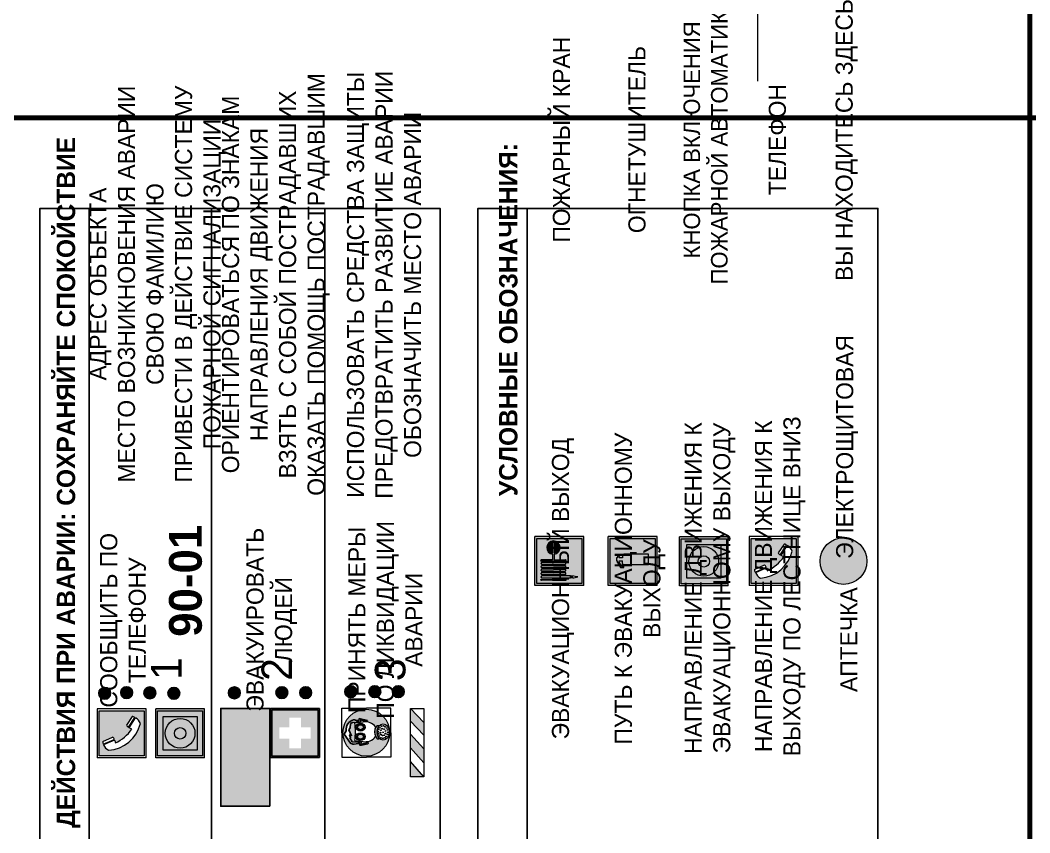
# Model space of a CAD drawing. Header units: millimetres. Extents: x 13114 to 67229, y 22859 to 38520.
# Drawn here: x 27997.3 to 28162.5, y 25344.1 to 25477.1 of the extents above; entities that cross this region are included whole.
import ezdxf

# ---------------------------------------------------------------- set-up
doc = ezdxf.new("R2010")
doc.units = ezdxf.units.MM
doc.styles.add('обычный', font='arial.ttf')

# ---------------------------------------------------------------- blocks, each defined once
blk = doc.blocks.new('A$C38D26F80')
h = blk.add_hatch(color=5)
h.dxf.hatch_style = 1
h.paths.add_polyline_path([(-8.77, -4.48, 1), (-0.19, -4.48, 1)])
h.paths.add_polyline_path([(-6.75, -3.58), (-6.75, -3.31), (-6.62, -3.22), (-6.5, -3.22), (-6.42, -3.3), (-6.39, -3.28), (-6.59, -2.23), (-6.59, -2.01), (-6.38, -1.58), (-4.76, -0.4), (-4.13, -0.79, -0.362848), (-2.1, -2.1, -0.201049), (-2.17, -2.48, 0.085434), (-2.26, -3.13), (-1.9, -3.16), (-2.25, -4.7), (-2.4, -4.59), (-2.43, -4.34), (-2.36, -4.34), (-2.14, -3.34), (-2.47, -3.42), (-2.58, -1.95), (-2.77, -1.58), (-3.58, -1.52), (-3.92, -1.26), (-5.05, -1.73), (-4.87, -1.39), (-5.41, -1.6), (-5.41, -1.46), (-6.13, -1.87), (-6.18, -3.5), (-6.56, -3.47), (-6.37, -4.59), (-6.16, -4.43), (-6.16, -4.66), (-6.36, -4.79), (-6.37, -4.8), (-6.51, -4.76)], flags=16)
h.paths.add_polyline_path([(-6.51, -4.76), (-6.36, -4.79), (-6.37, -4.8)], flags=0)
h.paths.add_polyline_path([(-5.92, -2.34, 0.089508), (-2.67, -2.35), (-2.48, -3.88, -0.268602), (-3.4, -6.18, 0.262449), (-5.2, -6.18, -0.268602), (-6.11, -3.88)], flags=16)
edge = h.paths.add_edge_path(flags=16)
edge.add_ellipse((-5.19, -3.41), major_axis=(0, 0.842), ratio=0.848992, start_angle=0, end_angle=360)
edge = h.paths.add_edge_path(flags=0)
edge.add_ellipse((-5.19, -3.39), major_axis=(0, 0.665), ratio=0.853798, start_angle=0, end_angle=360)
edge = h.paths.add_edge_path(flags=0)
edge.add_ellipse((-5.19, -3.4), major_axis=(0, 0.528), ratio=0.864094, start_angle=0, end_angle=360)
edge = h.paths.add_edge_path(flags=16)
edge.add_ellipse((-3.47, -3.4), major_axis=(0, 0.842), ratio=0.848992, start_angle=0, end_angle=360)
h.paths.add_polyline_path([(-3.13, -6.45), (-3.13, -6.84, 0.383174), (-5.57, -6.85), (-5.57, -6.49, -0.369952)], flags=16)
edge = h.paths.add_edge_path(flags=0)
edge.add_ellipse((-3.47, -3.39), major_axis=(0, 0.665), ratio=0.853798, start_angle=0, end_angle=360)
edge = h.paths.add_edge_path(flags=0)
edge.add_ellipse((-3.47, -3.4), major_axis=(0, 0.528), ratio=0.864094, start_angle=0, end_angle=360)
edge = h.paths.add_edge_path(flags=16)
edge.add_ellipse((-4.34, -7.57), major_axis=(-1.48, 0), ratio=0.744955, start_angle=0, end_angle=360)
h.paths.add_polyline_path([(-5.01, -6.85, -1), (-5.15, -6.85, -1)], flags=0)
h.paths.add_polyline_path([(-5.33, -7.14, -1), (-5.47, -7.14, -1)], flags=0)
h.paths.add_polyline_path([(-4.61, -6.71, -1), (-4.74, -6.71, -1)], flags=16)
h.paths.add_polyline_path([(-5.43, -7.51, -1), (-5.57, -7.51, -1)], flags=0)
h.paths.add_polyline_path([(-4.26, -6.67, -1), (-4.4, -6.67, -1)], flags=16)
h.paths.add_polyline_path([(-4.74, -7.14, -1), (-4.88, -7.14, -1)], flags=0)
h.paths.add_polyline_path([(-4.93, -7.43, -1), (-5.07, -7.43, -1)], flags=0)
h.paths.add_polyline_path([(-4.41, -7.07, -1), (-4.54, -7.07, -1)], flags=0)
h.paths.add_polyline_path([(-5.33, -7.87, -1), (-5.46, -7.87, -1)], flags=0)
h.paths.add_polyline_path([(-3.8, -6.71, -1), (-3.94, -6.71, -1)], flags=16)
h.paths.add_polyline_path([(-4.85, -7.78, -1), (-4.98, -7.78, -1)], flags=0)
h.paths.add_polyline_path([(-3.96, -7.14, -1), (-4.1, -7.14, -1)], flags=0)
h.paths.add_polyline_path([(-4.33, -7.53, -1), (-4.47, -7.53, -1)], flags=0)
h.paths.add_polyline_path([(-5.09, -8.12, -1), (-5.23, -8.12, -1)], flags=0)
h.paths.add_polyline_path([(-3.5, -6.94, -1), (-3.64, -6.94, -1)], flags=0)
h.paths.add_polyline_path([(-4.54, -7.97, -1), (-4.68, -7.97, -1)], flags=0)
h.paths.add_polyline_path([(-3.66, -7.39, -1), (-3.8, -7.39, -1)], flags=0)
h.paths.add_polyline_path([(-4.73, -8.35, -1), (-4.86, -8.35, -1)], flags=0)
h.paths.add_polyline_path([(-4.09, -7.96, -1), (-4.23, -7.96, -1)], flags=0)
h.paths.add_polyline_path([(-3.77, -7.74, -1), (-3.91, -7.74, -1)], flags=0)
h.paths.add_polyline_path([(-3.22, -7.27, -1), (-3.35, -7.27, -1)], flags=0)
h.paths.add_polyline_path([(-4.34, -8.4, -1), (-4.47, -8.4, -1)], flags=0)
h.paths.add_polyline_path([(-3.16, -7.61, -1), (-3.3, -7.61, -1)], flags=0)
h.paths.add_polyline_path([(-3.9, -8.35, -1), (-4.04, -8.35, -1)], flags=0)
h.paths.add_polyline_path([(-3.32, -7.91, -1), (-3.46, -7.91, -1)], flags=0)
h.paths.add_polyline_path([(-3.55, -8.23, -1), (-3.69, -8.23, -1)], flags=0)
at = {"color": 5, "lineweight": 5}
for p, q in [((-4.48, 0), (-8.96, 0)), ((-8.96, 0), (-8.96, -4.48)), ((-4.48, 0), (0, 0)), ((0, 0), (0, -4.48)), ((-6.59, -2.01), (-6.38, -1.58)), ((-6.38, -1.58), (-4.76, -0.4)), ((-5.41, -1.46), (-6.13, -1.87)), ((-4.87, -1.39), (-5.41, -1.6)), ((-5.41, -1.6), (-5.41, -1.46)), ((-3.92, -1.26), (-5.05, -1.73)), ((-5.05, -1.73), (-4.87, -1.39)), ((-4.76, -0.4), (-4.13, -0.79)), ((-3.58, -1.52), (-3.92, -1.26)), ((-2.77, -1.58), (-3.58, -1.52)), ((-2.58, -1.95), (-2.77, -1.58)), ((-6.75, -3.31), (-6.62, -3.22)), ((-6.75, -3.58), (-6.75, -3.31)), ((-6.51, -4.76), (-6.75, -3.58)), ((-6.62, -3.22), (-6.5, -3.22)), ((-6.59, -2.23), (-6.59, -2.01)), ((-6.39, -3.28), (-6.59, -2.23)), ((-6.18, -3.5), (-6.56, -3.47)), ((-6.56, -3.47), (-6.37, -4.59)), ((-6.5, -3.22), (-6.42, -3.3)), ((-6.42, -3.3), (-6.39, -3.28)), ((-6.13, -1.87), (-6.18, -3.5)), ((-5.92, -2.34), (-6.11, -3.88)), ((-2.67, -2.34), (-2.48, -3.88)), ((-2.47, -3.42), (-2.58, -1.95)), ((-2.14, -3.34), (-2.47, -3.42)), ((-2.36, -4.34), (-2.14, -3.34)), ((-1.9, -3.16), (-2.26, -3.13)), ((-2.25, -4.7), (-1.9, -3.16)), ((-8.96, -8.96), (-8.96, -4.48)), ((-6.37, -4.8), (-6.51, -4.76)), ((-6.37, -4.59), (-6.16, -4.43)), ((-6.16, -4.66), (-6.37, -4.8)), ((-6.16, -4.43), (-6.16, -4.66)), ((-2.43, -4.34), (-2.4, -4.59)), ((-2.43, -4.34), (-2.36, -4.34)), ((-2.4, -4.59), (-2.25, -4.7)), ((0, -8.96), (0, -4.48)), ((-5.57, -6.49), (-5.57, -6.85)), ((-3.13, -6.45), (-3.13, -6.84)), ((-4.48, -8.96), (-8.96, -8.96)), ((-4.48, -8.96), (0, -8.96))]:
    blk.add_line(p, q, dxfattribs=at)
at = {"color": 5}
for p, q in [((-6.59, -2.01), (-6.38, -1.58)), ((-6.38, -1.58), (-4.76, -0.4)), ((-5.41, -1.46), (-6.13, -1.87)), ((-4.87, -1.39), (-5.41, -1.6)), ((-5.41, -1.6), (-5.41, -1.46)), ((-3.92, -1.26), (-5.05, -1.73)), ((-5.05, -1.73), (-4.87, -1.39)), ((-4.76, -0.4), (-4.13, -0.79)), ((-3.58, -1.52), (-3.92, -1.26)), ((-2.77, -1.58), (-3.58, -1.52)), ((-2.58, -1.95), (-2.77, -1.58)), ((-6.75, -3.31), (-6.62, -3.22)), ((-6.75, -3.58), (-6.75, -3.31)), ((-6.51, -4.76), (-6.75, -3.58)), ((-6.62, -3.22), (-6.5, -3.22)), ((-6.59, -2.23), (-6.59, -2.01)), ((-6.39, -3.28), (-6.59, -2.23)), ((-6.18, -3.5), (-6.56, -3.47)), ((-6.56, -3.47), (-6.37, -4.59)), ((-6.5, -3.22), (-6.42, -3.3)), ((-6.42, -3.3), (-6.39, -3.28)), ((-6.13, -1.87), (-6.18, -3.5)), ((-2.47, -3.42), (-2.58, -1.95)), ((-2.14, -3.34), (-2.47, -3.42)), ((-2.36, -4.34), (-2.14, -3.34)), ((-2.26, -3.13), (-1.9, -3.16)), ((-1.9, -3.16), (-2.25, -4.7)), ((-6.37, -4.8), (-6.51, -4.76)), ((-6.36, -4.79), (-6.51, -4.76)), ((-6.37, -4.59), (-6.16, -4.43)), ((-6.16, -4.66), (-6.37, -4.8)), ((-6.16, -4.66), (-6.36, -4.79)), ((-6.16, -4.43), (-6.16, -4.66)), ((-2.4, -4.59), (-2.43, -4.34)), ((-2.43, -4.34), (-2.36, -4.34)), ((-2.25, -4.7), (-2.4, -4.59))]:
    blk.add_line(p, q, dxfattribs=at)
at = {"color": 5, "lineweight": 5}
for centre, radius in [((-4.48, -4.48), 4.29), ((-5.4, -7.14), 0.0678), ((-5.08, -6.85), 0.0678), ((-5, -7.43), 0.0678), ((-4.81, -7.14), 0.0678), ((-4.67, -6.71), 0.0678), ((-4.47, -7.07), 0.0678), ((-4.33, -6.67), 0.0678), ((-4.03, -7.14), 0.0678), ((-3.87, -6.71), 0.0678), ((-3.73, -7.39), 0.0678), ((-3.57, -6.94), 0.0678), ((-3.28, -7.27), 0.0678), ((-5.5, -7.51), 0.0678), ((-5.4, -7.87), 0.0678), ((-5.16, -8.12), 0.0678), ((-4.91, -7.78), 0.0678), ((-4.79, -8.35), 0.0678), ((-4.61, -7.97), 0.0678), ((-4.4, -7.53), 0.0678), ((-4.4, -8.4), 0.0678), ((-4.16, -7.96), 0.0678), ((-3.97, -8.35), 0.0678), ((-3.84, -7.74), 0.0678), ((-3.62, -8.23), 0.0678), ((-3.39, -7.91), 0.0678), ((-3.23, -7.61), 0.0678)]:
    blk.add_circle(centre, radius, dxfattribs=at)
at = {"color": 5}
for centre, radius, start, end in [((-3.89, -2.66), 1.88, 17.387, 97.1599), ((-0.35, -3.07), 1.91, 162.2553, 181.7878), ((-2.6, -2.2), 0.511, 326.3906, 11.8614)]:
    blk.add_arc(centre, radius, start, end, dxfattribs=at)
at = {"color": 5, "lineweight": 5}
for centre, radius, start, end in [((-4.28, 6.66), 9.15, 259.6987, 280.1569), ((-0.47, -3.05), 1.79, 161.5846, 182.4584), ((-2.6, -2.2), 0.513, 326.4781, 11.7739), ((-3.66, -4.24), 2.47, 171.573, 231.7124), ((-4.93, -4.24), 2.47, 308.2876, 8.427), ((-4.33, -7.88), 1.87, 50.358, 131.5662), ((-4.34, -8.2), 1.82, 48.4943, 132.3565), ((-4.3, -7.78), 1.83, 60.5889, 119.4111)]:
    blk.add_arc(centre, radius, start, end, dxfattribs=at)
for centre, major_axis, ratio in [((-5.19, -3.41), (0, 0.842), 0.848992), ((-5.19, -3.39), (0, 0.665), 0.853798), ((-5.19, -3.4), (0, 0.528), 0.864094), ((-3.47, -3.4), (0, 0.842), 0.848992), ((-3.47, -3.39), (0, 0.665), 0.853798), ((-3.47, -3.4), (0, 0.528), 0.864094), ((-4.34, -7.57), (-1.48, 0), 0.744955)]:
    blk.add_ellipse(centre, major_axis=major_axis, ratio=ratio, dxfattribs=at)
blk = doc.blocks.new('A$C47DD6509')
at = {"lineweight": 5}
for points in [[(-8.69, 0), (-11.19, 0), (-11.19, -2.22)], [(-4.22, 0), (-6.45, 0), (-8.91, -2.22), (-6.61, -2.22)], [(0, 0), (-2.09, 0), (-4.36, -2.22), (-2.29, -2.22)]]:
    blk.add_hatch(color=242, dxfattribs=at).paths.add_polyline_path(points)
at = {"color": 242, "lineweight": 5}
for p, q in [((-11.19, -2.22), (-8.69, 0)), ((-11.19, -2.22), (-11.19, 0)), ((-11.19, 0), (-8.69, 0)), ((-11.19, 0), (0, 0)), ((-8.91, -2.22), (-6.45, 0)), ((-6.61, -2.22), (-4.22, 0)), ((-4.36, -2.22), (-2.09, 0)), ((-2.29, -2.22), (0, 0)), ((0, 0), (0, -2.22)), ((0, -2.22), (-11.19, -2.22))]:
    blk.add_line(p, q, dxfattribs=at)
blk = doc.blocks.new('A$C32E8229D')
at = {"true_color": 0xffffff}
blk.add_hatch(color=7, dxfattribs=at).paths.add_polyline_path([(0, 0), (0, -8), (16, -8), (16, 0)])
h = blk.add_hatch(color=126)
h.paths.add_polyline_path([(0.2, -0.2), (15.8, -0.2), (15.8, -7.8), (0.2, -7.8)])
h.paths.add_polyline_path([(13.49, -2.05), (12.08, -2.05), (11.37, -2.63, 0.162397), (11.29, -2.84), (11.29, -3.63), (10.35, -3.63), (10.35, -4.05), (11.68, -4.05), (11.68, -3.48), (12.26, -4.28), (11.29, -5.1), (11.29, -6.78), (11.85, -6.78), (11.85, -5.44), (12.8, -4.64), (12.8, -5.94), (14.46, -5.94), (14.46, -5.39), (13.45, -5.39), (13.45, -3.97), (12.46, -2.59), (13.15, -2.59), (13.69, -3.34), (14.18, -3)], flags=16)
h.paths.add_polyline_path([(10.74, -1.82, 1), (11.8, -1.82, 1)], flags=16)
h.paths.add_polyline_path([(9.39, -3.59), (5.99, -3.59), (6.56, -3.03), (5.91, -3.03), (5.1, -3.83), (5.91, -4.64), (6.56, -4.64), (5.99, -4.09), (9.39, -4.09)], flags=16)
h.paths.add_polyline_path([(4.29, -1.08), (1.72, -1.08), (1.72, -6.6), (4.29, -6.6)], flags=16)
at = {"color": 126}
blk.add_lwpolyline([(16, -8), (0, -8), (0, 0), (16, 0)], close=True, dxfattribs=at)
blk = doc.blocks.new('A$C18900ED3')
h = blk.add_hatch(color=126)
h.paths.add_polyline_path([(-0.18, -0.18), (-7.02, -0.18), (-7.02, -7.02), (-0.18, -7.02)])
h.paths.add_polyline_path([(-5.89, -4.46), (-5.89, -2.77), (-4.46, -2.77), (-4.46, -1.31), (-2.77, -1.31), (-2.77, -2.77), (-1.33, -2.77), (-1.33, -4.46), (-2.77, -4.46), (-2.77, -5.89), (-4.46, -5.89), (-4.46, -4.46)], flags=16)
at = {"color": 126}
for p, q in [((-7.2, 0), (-7.2, -7.2)), ((0, 0), (-7.2, 0)), ((0, -7.2), (0, 0)), ((-7.02, -7.02), (-7.02, -0.18)), ((-7.02, -0.18), (-0.18, -0.18)), ((-0.18, -0.18), (-0.18, -7.02)), ((-7.2, -7.2), (0, -7.2)), ((-0.18, -7.02), (-7.02, -7.02))]:
    blk.add_line(p, q, dxfattribs=at)
blk = doc.blocks.new('A$C456E1F9C')
at = {"lineweight": 5}
h = blk.add_hatch(color=242, dxfattribs=at)
h.paths.add_polyline_path([(0.51, -1.47), (0.51, -13.26), (12.29, -13.26), (12.29, -1.47)])
h.paths.add_polyline_path([(5.42, -4.95, -0.254479), (4.78, -5.4), (3.52, -2.53, -0.209735), (4.23, -2.4)], flags=16)
h.paths.add_polyline_path([(8.53, -8.6), (10.87, -10.17), (10.54, -10.76), (8.03, -9.13, -0.192251)], flags=16)
h.paths.add_polyline_path([(4.61, -5.49, 0.005518), (3.87, -5.72, 0.128647), (7.49, -10.01, 0.00809), (7.83, -9.33), (10.47, -10.97, -0.16736), (8.99, -12.25, -0.327862), (1.95, -3.95, -0.166952), (3.36, -2.62)], flags=16)
at = {"color": 242, "lineweight": 5}
for p, q in [((0, -13.77), (0, -0.97)), ((12.8, -0.97), (0, -0.97)), ((4.61, -5.49), (3.36, -2.62)), ((3.52, -2.53), (4.78, -5.4)), ((4.23, -2.4), (5.42, -4.95)), ((12.8, -13.77), (12.8, -0.97)), ((7.83, -9.33), (10.47, -10.97)), ((8.03, -9.13), (10.54, -10.76)), ((10.81, -10.12), (8.53, -8.6)), ((10.54, -10.76), (10.8, -10.3)), ((10.8, -10.3), (10.81, -10.12)), ((0, -13.77), (12.8, -13.77))]:
    blk.add_line(p, q, dxfattribs=at)
blk.add_lwpolyline([(0.51, -1.47), (12.29, -1.47), (12.29, -13.26), (0.51, -13.26)], close=True, dxfattribs=at)
for centre, radius, start, end in [((4.59, -5.34), 2.99, 114.2845, 152.1974), ((4.02, -3.27), 0.891, 76.3284, 123.7092), ((11.12, -3.31), 9.19, 183.9915, 256.6009), ((4.68, -4.59), 0.824, 276.9621, 334.0723), ((14.98, -39.1), 35.17, 107.1487, 108.4135), ((13.86, -0.94), 11.08, 205.5536, 234.8762), ((-13.31, 0.8), 23.44, 332.5487, 334.4027), ((8.94, -9.5), 0.989, 114.4092, 157.9388), ((7.87, -9.46), 3, 291.9291, 329.9329)]:
    blk.add_arc(centre, radius, start, end, dxfattribs=at)
blk = doc.blocks.new('A$C54414219')
at = {"true_color": 0xffffff}
h = blk.add_hatch(color=7, dxfattribs=at)
h.paths.add_polyline_path([(2.39, -9.45), (2.39, -18.3), (11.23, -18.3), (11.23, -9.45)], flags=0)
h.paths.add_polyline_path([(10.71, -13.87, -1), (2.92, -13.87, -1)], flags=0)
h.paths.add_polyline_path([(8.3, -13.87, -1), (5.33, -13.87, -1)], flags=0)
h.paths.add_polyline_path([(0.41, -7.47), (0.41, -20.27), (13.21, -20.27), (13.21, -7.47)])
h.paths.add_polyline_path([(0.92, -19.77), (12.71, -19.77), (12.71, -7.98), (0.92, -7.98)], flags=16)
h.paths.add_polyline_path([(11.23, -9.45), (11.23, -18.3), (2.39, -18.3), (2.39, -9.45)], flags=0)
at = {"lineweight": 5}
h = blk.add_hatch(color=242, dxfattribs=at)
h.paths.add_polyline_path([(12.71, -7.98), (0.92, -7.98), (0.92, -19.77), (12.71, -19.77)])
h.paths.add_polyline_path([(11.23, -18.3), (2.39, -18.3), (2.39, -9.45), (11.23, -9.45)], flags=16)
h.paths.add_polyline_path([(10.71, -13.87, -1), (2.92, -13.87, -1)], flags=0)
h.paths.add_polyline_path([(8.3, -13.87, -1), (5.33, -13.87, -1)], flags=0)
at = {"true_color": 0xffffff}
h = blk.add_hatch(color=7, dxfattribs=at)
h.paths.add_polyline_path([(2.39, -9.45), (2.39, -18.3), (11.23, -18.3), (11.23, -9.45)])
h.paths.add_polyline_path([(10.71, -13.87, -1), (2.92, -13.87, -1)], flags=16)
h.paths.add_polyline_path([(8.3, -13.87, -1), (5.33, -13.87, -1)], flags=0)
at = {"lineweight": 5}
h = blk.add_hatch(color=242, dxfattribs=at)
h.paths.add_polyline_path([(2.92, -13.87, 1), (10.71, -13.87, 1)])
h.paths.add_polyline_path([(8.3, -13.87, -1), (5.33, -13.87, -1)], flags=16)
at = {"color": 242, "lineweight": 5}
for p, q in [((0.41, -20.27), (0.41, -7.47)), ((0.41, -7.47), (13.21, -7.47)), ((0.41, -7.47), (13.21, -7.47)), ((13.21, -20.27), (13.21, -7.47)), ((0.41, -20.27), (13.21, -20.27))]:
    blk.add_line(p, q, dxfattribs=at)
for points in [[(0.92, -7.98), (12.71, -7.98), (12.71, -19.77), (0.92, -19.77)], [(2.39, -9.45), (11.23, -9.45), (11.23, -18.3), (2.39, -18.3)]]:
    blk.add_lwpolyline(points, close=True, dxfattribs=at)
for radius in [3.89, 1.49]:
    blk.add_circle((6.81, -13.87), radius, dxfattribs=at)
blk = doc.blocks.new('A$C37112FD5')
at = {"true_color": 0xf5f5ff}
h = blk.add_hatch(color=7, dxfattribs=at)
h.dxf.hatch_style = 1
h.paths.add_polyline_path([(12.8, -7.4), (0, -7.4), (0, -20.2), (12.8, -20.2)])
h.paths.add_polyline_path([(12.29, -7.91), (12.29, -19.69), (0.51, -19.69), (0.51, -7.91)], flags=16)
h.paths.add_polyline_path([(4.98, -9.04, -0.42597), (5.17, -9.22), (5.17, -12.25), (5.17, -15.29, -0.432244), (4.98, -15.47), (4.83, -15.47, -0.42597), (4.64, -15.29), (4.64, -12.25), (4.64, -9.22, -0.432244), (4.83, -9.04)], flags=0)
h.paths.add_polyline_path([(4.28, -9.22), (4.28, -12.25), (4.28, -15.29, -0.432244), (4.09, -15.47), (3.94, -15.47, -0.42597), (3.75, -15.29), (3.75, -12.25), (3.75, -9.22, -0.432244), (3.94, -9.04), (4.09, -9.04, -0.42597)], flags=0)
h.paths.add_polyline_path([(5.72, -9.04), (5.87, -9.04, -0.42597), (6.06, -9.22), (6.06, -12.25), (6.06, -15.29, -0.432244), (5.87, -15.47), (5.72, -15.47, -0.42597), (5.53, -15.29), (5.53, -12.25), (5.53, -9.22, -0.432244)], flags=0)
h.paths.add_polyline_path([(6.42, -8.9), (6.5, -8.9, -0.42597), (6.69, -9.08), (6.69, -12.03), (8.21, -12.03, -15.824349), (8.21, -12.47), (6.69, -12.47), (6.69, -15.42, -0.432244), (6.5, -15.6), (6.42, -15.6)], flags=0)
h.paths.add_polyline_path([(3.39, -9.22), (3.39, -12.25), (3.39, -15.29, -0.432244), (3.2, -15.47), (3.05, -15.47, -0.42597), (2.85, -15.29), (2.85, -12.25), (2.85, -9.22, -0.432244), (3.05, -9.04), (3.2, -9.04, -0.42597)], flags=0)
h.paths.add_polyline_path([(2.5, -9.22), (2.5, -16.71), (1.96, -16.71), (1.96, -9.22, -0.432244), (2.15, -9.04), (2.31, -9.04, -0.42597)], flags=0)
h.paths.add_polyline_path([(1.61, -8.9), (1.61, -15.6), (1.57, -15.6, -0.42597), (1.37, -15.42), (1.37, -12.03), (1.37, -9.09, -0.432244), (1.57, -8.9)], flags=0)
h.paths.add_polyline_path([(9.76, -10.81), (9.76, -12.03), (8.49, -12.03, -0.336371)], flags=0)
h.paths.add_polyline_path([(8.49, -12.47), (9.76, -12.47), (9.76, -13.7, -0.336371)], flags=0)
h.paths.add_polyline_path([(10.11, -10.81, -0.336371), (11.38, -12.03), (10.11, -12.03)], flags=0)
h.paths.add_polyline_path([(10.11, -12.47), (11.38, -12.47, -0.336371), (10.11, -13.7)], flags=0)
h.paths.add_polyline_path([(2.5, -16.84), (2.5, -17.05), (1.97, -17.05), (1.97, -16.84)], flags=0)
h.paths.add_polyline_path([(2.5, -17.24, -0.033778), (2.24, -18.6, -0.033778), (1.97, -17.24)], flags=0)
h = blk.add_hatch(color=242)
h.dxf.hatch_style = 1
h.paths.add_polyline_path([(12.29, -7.91), (0.51, -7.91), (0.51, -19.69), (12.29, -19.69)])
h.paths.add_polyline_path([(6.42, -15.6), (6.42, -8.9), (6.5, -8.9, -0.42597), (6.69, -9.08), (6.69, -12.03), (8.21, -12.03, -15.824349), (8.21, -12.47), (6.69, -12.47), (6.69, -15.42, -0.432244), (6.5, -15.6)], flags=16)
h.paths.add_polyline_path([(5.87, -15.47), (5.72, -15.47, -0.42597), (5.53, -15.29), (5.53, -12.25), (5.53, -9.22, -0.432244), (5.72, -9.04), (5.87, -9.04, -0.42597), (6.06, -9.22), (6.06, -12.25), (6.06, -15.29, -0.432244)], flags=16)
h.paths.add_polyline_path([(4.98, -15.47), (4.83, -15.47, -0.42597), (4.64, -15.29), (4.64, -12.25), (4.64, -9.22, -0.432244), (4.83, -9.04), (4.98, -9.04, -0.42597), (5.17, -9.22), (5.17, -12.25), (5.17, -15.29, -0.432244)], flags=16)
h.paths.add_polyline_path([(4.09, -15.47), (3.94, -15.47, -0.42597), (3.75, -15.29), (3.75, -12.25), (3.75, -9.22, -0.432244), (3.94, -9.04), (4.09, -9.04, -0.42597), (4.28, -9.22), (4.28, -12.25), (4.28, -15.29, -0.432244)], flags=16)
h.paths.add_polyline_path([(3.2, -15.47), (3.05, -15.47, -0.42597), (2.85, -15.29), (2.85, -12.25), (2.85, -9.22, -0.432244), (3.05, -9.04), (3.2, -9.04, -0.42597), (3.39, -9.22), (3.39, -12.25), (3.39, -15.29, -0.432244)], flags=16)
h.paths.add_polyline_path([(2.5, -17.05), (1.97, -17.05), (1.97, -16.84), (2.5, -16.84)], flags=16)
h.paths.add_polyline_path([(2.5, -17.24, -0.033778), (2.24, -18.6, -0.033778), (1.97, -17.24)], flags=16)
h.paths.add_polyline_path([(2.5, -16.71), (1.96, -16.71), (1.96, -9.22, -0.432244), (2.15, -9.04), (2.31, -9.04, -0.42597), (2.5, -9.22)], flags=16)
h.paths.add_polyline_path([(1.61, -15.6), (1.57, -15.6, -0.42597), (1.37, -15.42), (1.37, -12.03), (1.37, -9.09, -0.432244), (1.57, -8.9), (1.61, -8.9)], flags=16)
h.paths.add_polyline_path([(8.49, -12.47), (9.76, -12.47), (9.76, -13.7, -0.336371)], flags=0)
h.paths.add_polyline_path([(10.11, -13.7), (10.11, -12.47), (11.38, -12.47, -0.336371)], flags=0)
h.paths.add_polyline_path([(8.49, -12.03, -0.336371), (9.76, -10.81), (9.76, -12.03)], flags=0)
h.paths.add_polyline_path([(10.11, -12.03), (10.11, -10.81, -0.336371), (11.38, -12.03)], flags=0)
h = blk.add_hatch(color=7, dxfattribs=at)
h.dxf.hatch_style = 1
h.paths.add_polyline_path([(1.61, -8.9), (1.57, -8.9, 0.432244), (1.37, -9.09), (1.37, -12.03), (1.37, -15.42, 0.42597), (1.57, -15.6), (1.61, -15.6)])
h.paths.add_polyline_path([(2.5, -9.22, 0.42597), (2.31, -9.04), (2.15, -9.04, 0.432244), (1.96, -9.22), (1.96, -16.71), (2.5, -16.71)])
h.paths.add_polyline_path([(2.5, -16.84), (1.97, -16.84), (1.97, -17.05), (2.5, -17.05)])
h.paths.add_polyline_path([(2.5, -17.24), (1.97, -17.24, 0.033778), (2.24, -18.6, 0.033778)])
h.paths.add_polyline_path([(3.39, -12.25), (3.39, -9.22, 0.42597), (3.2, -9.04), (3.05, -9.04, 0.432244), (2.85, -9.22), (2.85, -12.25), (2.85, -15.29, 0.42597), (3.05, -15.47), (3.2, -15.47, 0.432244), (3.39, -15.29)])
h.paths.add_polyline_path([(4.28, -12.25), (4.28, -9.22, 0.42597), (4.09, -9.04), (3.94, -9.04, 0.432244), (3.75, -9.22), (3.75, -12.25), (3.75, -15.29, 0.42597), (3.94, -15.47), (4.09, -15.47, 0.432244), (4.28, -15.29)])
h.paths.add_polyline_path([(5.17, -12.25), (5.17, -9.22, 0.42597), (4.98, -9.04), (4.83, -9.04, 0.432244), (4.64, -9.22), (4.64, -12.25), (4.64, -15.29, 0.42597), (4.83, -15.47), (4.98, -15.47, 0.432244), (5.17, -15.29)])
h.paths.add_polyline_path([(6.06, -12.25), (6.06, -9.22, 0.42597), (5.87, -9.04), (5.72, -9.04, 0.432244), (5.53, -9.22), (5.53, -12.25), (5.53, -15.29, 0.42597), (5.72, -15.47), (5.87, -15.47, 0.432244), (6.06, -15.29)])
h.paths.add_polyline_path([(6.69, -12.47), (8.21, -12.47, 15.824349), (8.21, -12.03), (6.69, -12.03), (6.69, -9.08, 0.42597), (6.5, -8.9), (6.42, -8.9), (6.42, -15.6), (6.5, -15.6, 0.432244), (6.69, -15.42)])
h.paths.add_polyline_path([(8.49, -12.47), (9.76, -12.47), (9.76, -13.7, -0.336371)], flags=16)
h.paths.add_polyline_path([(8.49, -12.03, -0.336371), (9.76, -10.81), (9.76, -12.03)], flags=16)
h.paths.add_polyline_path([(10.11, -12.47), (11.38, -12.47, -0.336371), (10.11, -13.7)], flags=16)
h.paths.add_polyline_path([(10.11, -12.03), (10.11, -10.81, -0.336371), (11.38, -12.03)], flags=16)
h = blk.add_hatch(color=242)
h.dxf.hatch_style = 1
h.paths.add_polyline_path([(9.76, -10.81, 0.336371), (8.49, -12.03), (9.76, -12.03)])
h.paths.add_polyline_path([(10.11, -10.81), (10.11, -12.03), (11.38, -12.03, 0.336371)])
h.paths.add_polyline_path([(11.38, -12.47), (10.11, -12.47), (10.11, -13.7, 0.336371)])
h.paths.add_polyline_path([(9.76, -12.47), (8.49, -12.47, 0.336371), (9.76, -13.7)])
at = {"color": 242, "lineweight": 5}
for p, q in [((0, -20.2), (0, -7.4)), ((0, -7.4), (12.8, -7.4)), ((12.8, -20.2), (12.8, -7.4)), ((1.37, -12.03), (1.37, -9.08)), ((1.57, -8.9), (1.61, -8.9)), ((1.61, -8.9), (1.61, -15.6)), ((1.96, -16.71), (1.96, -9.22)), ((2.15, -9.04), (2.31, -9.04)), ((2.5, -16.71), (2.5, -9.22)), ((2.85, -12.25), (2.85, -9.22)), ((3.05, -9.04), (3.2, -9.04)), ((3.39, -12.25), (3.39, -9.22)), ((3.75, -12.25), (3.75, -9.22)), ((3.94, -9.04), (4.09, -9.04)), ((4.28, -12.25), (4.28, -9.22)), ((4.64, -12.25), (4.64, -9.22)), ((4.83, -9.04), (4.98, -9.04)), ((5.17, -12.25), (5.17, -9.22)), ((5.53, -12.25), (5.53, -9.22)), ((5.72, -9.04), (5.87, -9.04)), ((6.06, -12.25), (6.06, -9.22)), ((6.42, -8.9), (6.42, -15.6)), ((6.5, -8.9), (6.42, -8.9)), ((6.69, -12.03), (6.69, -9.08)), ((1.37, -12.03), (1.37, -15.42)), ((2.85, -12.25), (2.85, -15.29)), ((3.39, -12.25), (3.39, -15.29)), ((3.75, -12.25), (3.75, -15.29)), ((4.28, -12.25), (4.28, -15.29)), ((4.64, -12.25), (4.64, -15.29)), ((5.17, -12.25), (5.17, -15.29)), ((5.53, -12.25), (5.53, -15.29)), ((6.06, -12.25), (6.06, -15.29)), ((8.21, -12.03), (6.69, -12.03)), ((8.21, -12.47), (6.69, -12.47)), ((6.69, -12.47), (6.69, -15.42)), ((9.76, -12.03), (8.49, -12.03)), ((9.76, -12.47), (8.49, -12.47)), ((9.76, -10.81), (9.76, -12.03)), ((9.76, -12.47), (9.76, -13.7)), ((10.11, -10.81), (10.11, -12.03)), ((11.38, -12.03), (10.11, -12.03)), ((11.38, -12.47), (10.11, -12.47)), ((10.11, -12.47), (10.11, -13.7)), ((1.57, -15.6), (1.61, -15.6)), ((3.05, -15.47), (3.2, -15.47)), ((3.94, -15.47), (4.09, -15.47)), ((4.83, -15.47), (4.98, -15.47)), ((5.72, -15.47), (5.87, -15.47)), ((6.42, -15.6), (6.5, -15.6)), ((1.96, -16.71), (2.5, -16.71)), ((1.97, -16.84), (2.5, -16.84)), ((1.97, -17.05), (1.97, -16.84)), ((2.5, -17.05), (1.97, -17.05)), ((1.97, -17.24), (2.5, -17.24)), ((2.5, -16.84), (2.5, -17.05)), ((0, -20.2), (12.8, -20.2))]:
    blk.add_line(p, q, dxfattribs=at)
blk.add_lwpolyline([(0.51, -7.91), (12.29, -7.91), (12.29, -19.69), (0.51, -19.69)], close=True, dxfattribs=at)
for centre, radius, start, end in [((1.56, -9.09), 0.182, 87.1027, 180.6071), ((2.15, -9.22), 0.182, 87.1027, 180.6071), ((2.32, -9.22), 0.182, 359.3929, 92.8973), ((3.04, -9.22), 0.182, 87.1027, 180.6071), ((3.21, -9.22), 0.182, 359.3929, 92.8973), ((3.93, -9.22), 0.182, 87.1027, 180.6071), ((4.1, -9.22), 0.182, 359.3929, 92.8973), ((4.82, -9.22), 0.182, 87.1027, 180.6071), ((4.99, -9.22), 0.182, 359.3929, 92.8973), ((5.71, -9.22), 0.182, 87.1027, 180.6071), ((5.88, -9.22), 0.182, 359.3929, 92.8973), ((6.51, -9.09), 0.182, 359.3929, 92.8973), ((9.93, -12.25), 1.74, 187.2319, 172.7681), ((9.93, -12.25), 1.46, 96.9927, 171.3585), ((9.93, -12.25), 1.46, 188.6415, 263.0073), ((9.93, -12.25), 1.46, 8.6415, 83.0073), ((9.93, -12.25), 1.46, 276.9927, 351.3585), ((1.56, -15.42), 0.182, 179.3929, 272.8973), ((3.04, -15.29), 0.182, 179.3929, 272.8973), ((3.21, -15.29), 0.182, 267.1027, 0.6071), ((3.93, -15.29), 0.182, 179.3929, 272.8973), ((4.1, -15.29), 0.182, 267.1027, 0.6071), ((4.82, -15.29), 0.182, 179.3929, 272.8973), ((4.99, -15.29), 0.182, 267.1027, 0.6071), ((5.71, -15.29), 0.182, 179.3929, 272.8973), ((5.88, -15.29), 0.182, 267.1027, 0.6071), ((6.51, -15.42), 0.182, 267.1027, 0.6071), ((12.17, -15.98), 10.27, 187.041, 194.7793), ((-7.7, -15.98), 10.27, 345.2207, 352.959)]:
    blk.add_arc(centre, radius, start, end, dxfattribs=at)
blk = doc.blocks.new('A$C7B8C2D5B')
at = {"lineweight": 0}
h = blk.add_hatch(color=5, dxfattribs=at)
h.dxf.hatch_style = 1
h.paths.add_polyline_path([(1.397, -3.024, 1), (-2.112, -3.024, 1)])
at = {"color": 5, "lineweight": 0}
blk.add_circle((-0.358, -3.024), 1.755, dxfattribs=at)
blk = doc.blocks.new('A$C3AD82952')
at = {"true_color": 0xf5f5ff}
h = blk.add_hatch(color=7, dxfattribs=at)
h.dxf.hatch_style = 1
h.paths.add_polyline_path([(8.21, 8.73, 0.414214), (7.89, 9.05), (7.22, 9.05), (7.22, 9.92), (7.59, 9.92, 1), (7.57, 10.36), (7.22, 10.36), (7.22, 10.6), (6.43, 10.6), (6.43, 10.36), (6.01, 10.36), (4.74, 9.59), (4.74, 8.69), (4.98, 8.73), (4.98, 9.26), (6.12, 9.91), (6.43, 9.91), (6.43, 9.05), (5.76, 9.05, 0.414214), (5.44, 8.73), (5.44, 2.2), (8.21, 2.2)], flags=0)
h.paths.add_polyline_path([(12.8, 12.8), (0, 12.8), (0, 0), (12.8, 0)])
h.paths.add_polyline_path([(0.51, 12.29), (12.29, 12.29), (12.29, 0.51), (0.51, 0.51)], flags=16)
h.paths.add_polyline_path([(4.74, 9.59), (6.01, 10.36), (6.43, 10.36), (6.43, 10.6), (7.22, 10.6), (7.22, 10.36), (7.59, 10.36, -0.94586), (7.59, 9.92), (7.22, 9.92), (7.22, 9.05), (7.89, 9.05, -0.414214), (8.21, 8.73), (8.21, 2.2), (5.44, 2.2), (5.44, 8.73, -0.414214), (5.76, 9.05), (6.43, 9.05), (6.43, 9.91), (6.12, 9.91), (4.98, 9.26), (4.98, 8.73), (4.74, 8.69)], flags=0)
h = blk.add_hatch(color=242)
h.dxf.hatch_style = 1
h.paths.add_polyline_path([(12.29, 12.29), (0.51, 12.29), (0.51, 0.51), (12.29, 0.51)])
h.paths.add_polyline_path([(4.74, 8.69), (4.74, 9.59), (6.01, 10.36), (6.43, 10.36), (6.43, 10.6), (7.22, 10.6), (7.22, 10.36), (7.59, 10.36, -0.94586), (7.59, 9.92), (7.22, 9.92), (7.22, 9.05), (7.89, 9.05, -0.414214), (8.21, 8.73), (8.21, 2.2), (5.44, 2.2), (5.44, 8.73, -0.414214), (5.76, 9.05), (6.43, 9.05), (6.43, 9.91), (6.12, 9.91), (4.98, 9.26), (4.98, 8.73)], flags=16)
h = blk.add_hatch(color=7, dxfattribs=at)
h.dxf.hatch_style = 1
h.paths.add_polyline_path([(8.21, 8.73, 0.414214), (7.89, 9.05), (7.22, 9.05), (7.22, 9.92), (7.59, 9.92, 1), (7.57, 10.36), (7.22, 10.36), (7.22, 10.6), (6.43, 10.6), (6.43, 10.36), (6.01, 10.36), (4.74, 9.59), (4.74, 8.69), (4.98, 8.73), (4.98, 9.26), (6.12, 9.91), (6.43, 9.91), (6.43, 9.05), (5.76, 9.05, 0.414214), (5.44, 8.73), (5.44, 2.2), (8.21, 2.2)])
at = {"color": 242, "lineweight": 5}
for p, q in [((0, 0), (0, 12.8)), ((0, 12.8), (12.8, 12.8)), ((7.22, 10.6), (6.43, 10.6)), ((6.43, 10.6), (6.43, 10.36)), ((7.22, 10.36), (7.22, 10.6)), ((12.8, 0), (12.8, 12.8)), ((6.01, 10.36), (4.74, 9.59)), ((4.74, 9.59), (4.74, 8.69)), ((4.74, 8.69), (4.98, 8.73)), ((4.98, 9.26), (6.12, 9.91)), ((4.98, 8.73), (4.98, 9.26)), ((5.44, 2.2), (5.44, 8.73)), ((5.76, 9.05), (6.43, 9.05)), ((6.01, 10.36), (6.43, 10.36)), ((6.12, 9.91), (6.43, 9.91)), ((6.43, 9.91), (6.43, 9.05)), ((7.59, 10.36), (7.22, 10.36)), ((7.22, 9.05), (7.22, 9.92)), ((7.59, 9.92), (7.22, 9.92)), ((7.89, 9.05), (7.22, 9.05)), ((8.21, 2.2), (8.21, 8.73)), ((0, 0), (12.8, 0)), ((5.44, 2.2), (8.21, 2.2))]:
    blk.add_line(p, q, dxfattribs=at)
blk.add_lwpolyline([(0.51, 12.29), (12.29, 12.29), (12.29, 0.51), (0.51, 0.51)], close=True, dxfattribs=at)
for centre, radius, start, end in [((5.76, 8.73), 0.32, 90, 180), ((7.58, 10.14), 0.223, 273.1875, 86.8125), ((7.89, 8.73), 0.32, 0, 90)]:
    blk.add_arc(centre, radius, start, end, dxfattribs=at)

msp = doc.modelspace()

# ---------------------------------------------------------------- hatches: boundary and pattern name
at = {"lineweight": 0}
h = msp.add_hatch(color=256, dxfattribs=at)
h.dxf.hatch_style = 1
h.paths.add_polyline_path([(28011.14, 25365.98, 1), (28011.14, 25367.91, 1)])
h = msp.add_hatch(color=256, dxfattribs=at)
h.dxf.hatch_style = 1
h.paths.add_polyline_path([(28014.72, 25366.08, 1), (28014.72, 25368.01, 1)])
h = msp.add_hatch(color=256, dxfattribs=at)
h.dxf.hatch_style = 1
h.paths.add_polyline_path([(28018.53, 25366.04, 1), (28018.53, 25367.98, 1)])
h = msp.add_hatch(color=256, dxfattribs=at)
h.dxf.hatch_style = 1
h.paths.add_polyline_path([(28022.46, 25365.96, 1), (28022.46, 25367.89, 1)])
h = msp.add_hatch(color=256, dxfattribs=at)
h.dxf.hatch_style = 1
h.paths.add_polyline_path([(28032.35, 25366.05, 1), (28032.35, 25367.98, 1)])
h = msp.add_hatch(color=256, dxfattribs=at)
h.dxf.hatch_style = 1
h.paths.add_polyline_path([(28040.13, 25366.09, 1), (28040.13, 25368.02, 1)])
h = msp.add_hatch(color=256, dxfattribs=at)
h.dxf.hatch_style = 1
h.paths.add_polyline_path([(28044.03, 25366.08, 1), (28044.03, 25368.01, 1)])
h = msp.add_hatch(color=256, dxfattribs=at)
h.dxf.hatch_style = 1
h.paths.add_polyline_path([(28051.39, 25366.24, 1), (28051.39, 25368.17, 1)])
h = msp.add_hatch(color=256, dxfattribs=at)
h.dxf.hatch_style = 1
h.paths.add_polyline_path([(28055.33, 25366.23, 1), (28055.33, 25368.16, 1)])
h = msp.add_hatch(color=256, dxfattribs=at)
h.dxf.hatch_style = 1
h.paths.add_polyline_path([(28059.17, 25366.23, 1), (28059.17, 25368.17, 1)])

# ---------------------------------------------------------------- linework, layer by layer
at = {"color": 6, "lineweight": 100}
for points in [[(27562.5, 25461.11), (28162.5, 25461.11), (28162.5, 25856.11), (27562.5, 25856.11)], [(27562.5, 25066.11), (28162.5, 25066.11), (28162.5, 25461.11), (27562.5, 25461.11)], [(28162.5, 25066.11), (28762.5, 25066.11), (28762.5, 25461.11), (28162.5, 25461.11)]]:
    msp.add_lwpolyline(points, close=True, dxfattribs=at)
at = {"lineweight": 0}
msp.add_lwpolyline([(28118.02, 25467.06), (28118.02, 25689.21)], dxfattribs=at)
for points in [[(28008.61, 25302.5), (28008.61, 25446.27), (28000.55, 25446.27), (28000.55, 25302.5)], [(28008.61, 25302.5), (28008.61, 25446.27), (28066, 25446.27), (28066, 25302.5)], [(28080.25, 25302.5), (28080.25, 25446.27), (28072.2, 25446.27), (28072.2, 25302.5)], [(28080.25, 25302.5), (28080.25, 25446.27), (28137.65, 25446.27), (28137.65, 25302.5)]]:
    msp.add_lwpolyline(points, close=True)
for points in [[(28028.6, 25360.92), (28028.6, 25302.5), (28028.6, 25446.27)], [(28047.17, 25360.92), (28047.17, 25302.5), (28047.17, 25446.27)]]:
    msp.add_lwpolyline(points)
for centre in [(28011.14, 25366.94), (28014.72, 25367.05), (28018.53, 25367.01), (28022.46, 25366.93), (28032.35, 25367.01), (28040.13, 25367.05), (28044.03, 25367.04), (28051.39, 25367.2), (28055.33, 25367.2), (28059.17, 25367.2)]:
    msp.add_circle(centre, 0.966)

# ---------------------------------------------------------------- block references
at = {"rotation": 90}
for name, p, xscale, yscale, zscale in [('A$C37112FD5', (28076.9, 25384.57), 0.6249984004534781, 0.6249984004534781, 0.6249984004534781), ('A$C3AD82952', (28101.51, 25384.57), 0.625, 0.625, 0.625), ('A$C54414219', (28100.49, 25384.26), 0.625, 0.625, 0.625), ('A$C456E1F9C', (28115.97, 25384.57), 0.625, 0.625, 0.625), ('A$C7B8C2D5B', (28125.43, 25389.34), 2.177419353276491, 2.177419353276491, 2.177419353276491), ('A$C456E1F9C', (28009.32, 25356.39), 0.625, 0.625, 0.625), ('A$C54414219', (28014.81, 25356.13), 0.625, 0.625, 0.625), ('A$C18900ED3', (28038.28, 25364.45), 1.111111111007631, 1.111111111007631, 1.111111111007631), ('A$C38D26F80', (28049.95, 25364.48), 0.8928571427240968, 0.8928571427240968, 0.8928571427240968)]:
    msp.add_blockref(name, p, dxfattribs=dict(at, xscale=xscale, yscale=yscale, zscale=zscale))
at = {"xscale": -1, "rotation": 90}
msp.add_blockref('A$C32E8229D', (28030.13, 25364.45), dxfattribs=at)
at = {"color": 242, "true_color": 0xc1121c, "rotation": 90}
msp.add_blockref('A$C47DD6509', (28061.16, 25364.47), dxfattribs=at)

# ---------------------------------------------------------------- texts
at = {"lineweight": 0, "attachment_point": 5, "rotation": 90, "style": 'обычный'}
for s, insert, char_height, width in [('\\pi-8.1,l8.1,t8.1;{\\fProxima Nova Rg|b0|i0|c204|p2;КНОПКА ВКЛЮЧЕНИЯ\\PПОЖАРНОЙ АВТОМАТИКИ}', (28109.46, 25457.48), 2.7, 126.6484), ('\\pi-8.4,l8.4,t8.4;{\\fProxima Nova Rg|b0|i0|c204|p2;ВЫ НАХОДИТЕСЬ ЗДЕСЬ\\H1.1997x; }', (28132.53, 25457.45), 2.8, 126.6484), ('\\pi-8.4,l8.4,t8.4;{\\fProxima Nova Rg|b0|i0|c204|p2;ПОЖАРНЫЙ КРАН\\H1.6404x; }', (28085.88, 25457.51), 2.8, 126.6484), ('\\pi-8.4,l8.4,t8.4;{\\fProxima Nova Rg|b0|i0|c204|p2;ОГНЕТУШИТЕЛЬ\\H1.1997x; }', (28098.24, 25457.53), 2.8, 126.6484), ('\\pi-8.4,l8.4,t8.4;{\\fProxima Nova Rg|b0|i0|c204|p2;ИСПОЛЬЗОВАТЬ СРЕДСТВА ЗАЩИТЫ \\PПРЕДОТВРАТИТЬ РАЗВИТИЕ АВАРИИ\\PОБОЗНАЧИТЬ МЕСТО АВАРИИ}', (28056.86, 25433.77), 2.8, 126.6484), ('\\pi-8.4,l8.4,t8.4;{\\fProxima Nova Rg|b0|i0|c204|p2;ОРИЕНТИРОВАТЬСЯ ПО ЗНАКАМ \\PНАПРАВЛЕНИЯ ДВИЖЕНИЯ\\PВЗЯТЬ С СОБОЙ ПОСТРАДАВШИХ\\PОКАЗАТЬ ПОМОЩЬ ПОСТРАДАВШИМ}', (28039.13, 25433.82), 2.8, 126.6484), ('\\pi-8.4,l8.4,t8.4;{\\fProxima Nova Rg|b0|i0|c204|p2;АДРЕС ОБЪЕКТА\\PМЕСТО ВОЗНИКНОВЕНИЯ АВАРИИ\\PСВОЮ ФАМИЛИЮ\\PПРИВЕСТИ В ДЕЙСТВИЕ СИСТЕМУ \\PПОЖАРНОЙ СИГНАЛИЗАЦИИ}', (28019.77, 25433.89), 2.8, 126.6484), ('\\pi-8.4,l8.4,t8.4;{\\fProxima Nova Rg|b0|i0|c204|p2;ТЕЛЕФОН\\H1.1997x; }', (28121.21, 25457.52), 2.8, 126.6484), ('{\\fProxima Nova Rg|b1|i0|c204|p2;ДЕЙСТВИЯ ПРИ АВАРИИ: СОХРАНЯЙТЕ СПОКОЙСТВИЕ\\H1.6644x; }', (28005.24, 25401.44), 3, 175.1736), ('{\\fProxima Nova Rg|b1|i0|c204|p2;УСЛОВНЫЕ ОБОЗНАЧЕНИЯ:\\H1.1997x; }', (28077.19, 25428.08), 3, 175.1736), ('\\pi-8.4,l8.4,t8.4;{\\fProxima Nova Rg|b0|i0|c204|p2;ЭЛЕКТРОЩИТОВАЯ\\H1.1997x; }', (28132.61, 25407.24), 2.8, 126.6484), ('\\pi-8.4,l8.4,t8.4;{\\fProxima Nova Rg|b0|i0|c204|p2;НАПРАВЛЕНИЕ ДВИЖЕНИЯ К \\PЭВАКУАЦИОННОМУ ВЫХОДУ}', (28110.17, 25384.15), 2.8, 126.6484), ('\\pi-8.4,l8.4,t8.4;{\\fProxima Nova Rg|b0|i0|c204|p2;НАПРАВЛЕНИЕ ДВИЖЕНИЯ К \\PВЫХОДУ ПО ЛЕСТНИЦЕ ВНИЗ}', (28121.65, 25384.44), 2.8, 126.6484), ('\\pi-8.4,l8.4,t8.4;{\\fProxima Nova Rg|b0|i0|c204|p2;ПУТЬ К ЭВАКУАЦИОННОМУ \\PВЫХОДУ }', (28098.73, 25384.06), 2.8, 126.6484), ('\\pi-8.4,l8.4,t8.4;{\\fProxima Nova Rg|b0|i0|c204|p2;ЭВАКУАЦИОННЫЙ ВЫХОД\\H1.6404x; }', (28086.12, 25384.05), 2.8, 126.6484), ('{\\fProxima Nova Rg|b1|i0|c204|p2;\\H1.0714x;90-01\\fProxima Nova Rg|b0|i0|c204|p2;\\H0.93331x; \\H1.3449x; }', (28024.38, 25385.34), 5, 126.6484), ('{\\fProxima Nova Rg|b0|i0|c204|p2;ПРИНЯТЬ МЕРЫ \\PПО ЛИКВИДАЦИИ \\PАВАРИИ}', (28057.05, 25378.95), 2.8, 126.6484), ('{\\fProxima Nova Rg|b0|i0|c204|p2;СООБЩИТЬ ПО \\PТЕЛЕФОНУ}', (28014.15, 25378.88), 2.8, 126.6484), ('{\\fProxima Nova Rg|b0|i0|c204|p2;ЭВАКУИРОВАТЬ \\PЛЮДЕЙ}', (28038.47, 25378.98), 2.8, 126.6484), ('\\pi-8.4,l8.4,t8.4;{\\fProxima Nova Rg|b0|i0|c204|p2;АПТЕЧКА\\H1.1667x; }', (28132.88, 25375.71), 2.8, 126.6484), ('{\\fProxima Nova Rg|b0|i0|c204|p2;1\\H1.1667x; }', (28021.22, 25370.98), 5, 126.6484), ('{\\fProxima Nova Rg|b0|i0|c204|p2;2\\H1.1967x; }', (28039.3, 25370.83), 5, 126.6484), ('{\\fProxima Nova Rg|b0|i0|c204|p2;3\\H1.1967x; }', (28057.88, 25370.77), 5, 126.6484)]:
    msp.add_mtext(s, dxfattribs=dict(at, insert=insert, char_height=char_height, width=width))

doc.saveas('drawing.dxf')
